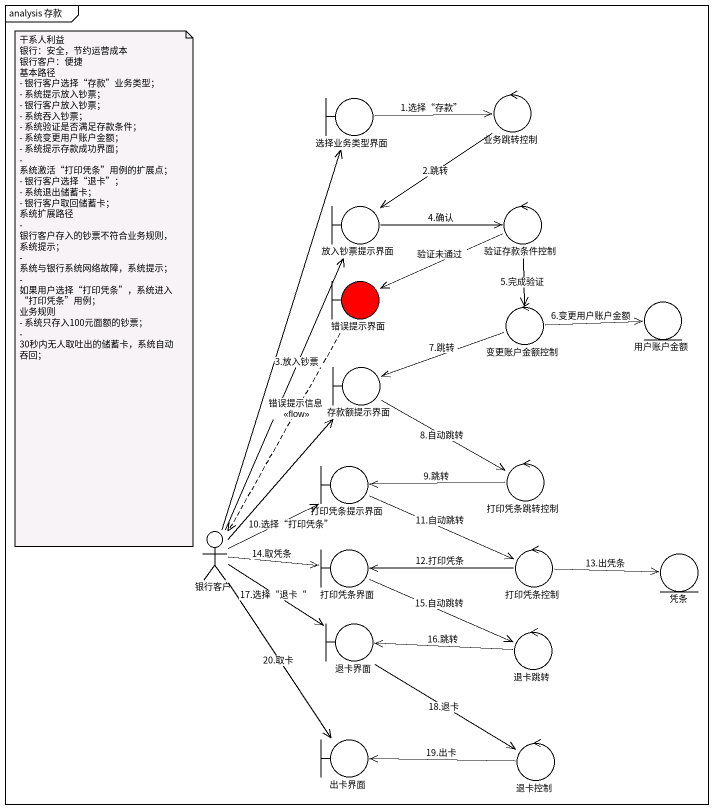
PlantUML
@startuml
mainframe analysis 存款
boundary 选择业务类型界面
control 业务跳转控制
boundary 放入钞票提示界面
control 验证存款条件控制
boundary 错误提示界面 #FF0000
control 变更账户金额控制
entity 用户账户金额
boundary 存款额提示界面
boundary 打印凭条提示界面
control 打印凭条跳转控制
actor 银行客户
boundary 打印凭条界面
control 打印凭条控制
entity 凭条
boundary 退卡界面
control 退卡跳转
boundary 出卡界面
control 退卡控制
选择业务类型界面 -right-> 业务跳转控制 : 1.选择“存款”
业务跳转控制 --> 放入钞票提示界面 : 2.跳转
放入钞票提示界面 -right-> 验证存款条件控制 : 4.确认
验证存款条件控制 -left-> 错误提示界面 : 验证未通过
验证存款条件控制 --> 变更账户金额控制 : 5.完成验证
错误提示界面 ..> 银行客户 : 错误提示信息\n<<flow>>
变更账户金额控制 -right-> 用户账户金额 : 6.变更用户账户金额
变更账户金额控制 -left-> 存款额提示界面 : 7.跳转
存款额提示界面 -right-> 打印凭条跳转控制 : 8.自动跳转
打印凭条提示界面 -right-> 打印凭条控制 : 11.自动跳转
打印凭条跳转控制 -left-> 打印凭条提示界面 : 9.跳转
银行客户 -up-> 选择业务类型界面
银行客户 -up-> 放入钞票提示界面 : 3.放入钞票
银行客户 -up-> 存款额提示界面
银行客户 -right-> 打印凭条提示界面 : 10.选择“打印凭条”
银行客户 -right-> 打印凭条界面 : 14.取凭条
银行客户 -right-> 退卡界面 : 17.选择“退卡“
银行客户 --> 出卡界面 : 20.取卡
打印凭条界面 -right-> 退卡跳转 : 15.自动跳转
打印凭条控制 -left-> 打印凭条界面 : 12.打印凭条
打印凭条控制 -right-> 凭条 : 13.出凭条
退卡界面 --> 退卡控制 : 18.退卡
退卡跳转 -left-> 退卡界面 : 16.跳转
退卡控制 -left-> 出卡界面 : 19.出卡
note as N1
  干系人利益
  银行：安全，节约运营成本
  银行客户：便捷
  基本路径
  - 银行客户选择“存款”业务类型；
  - 系统提示放入钞票；
  - 银行客户放入钞票；
  - 系统吞入钞票；
  - 系统验证是否满足存款条件；
  - 系统变更用户账户金额；
  - 系统提示存款成功界面；
  - 系统激活“打印凭条”用例的扩展点；
  - 银行客户选择“退卡”；
  - 系统退出储蓄卡；
  - 银行客户取回储蓄卡；
  系统扩展路径
  - 银行客户存入的钞票不符合业务规则，系统提示；
  - 系统与银行系统网络故障，系统提示；
  - 如果用户选择“打印凭条”，系统进入“打印凭条”用例；
  业务规则
  - 系统只存入100元面额的钞票；
  - 30秒内无人取吐出的储蓄卡，系统自动吞回；
end note
@enduml
